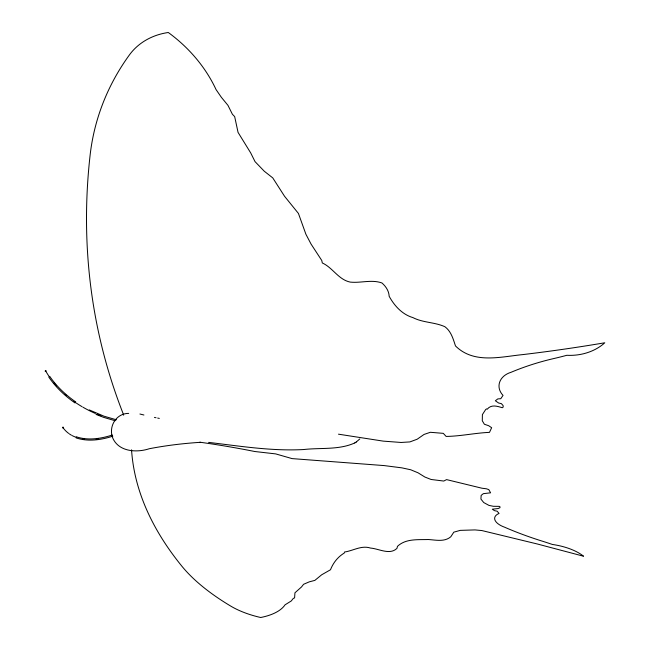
<?xml version="1.0" encoding="UTF-8"?>
<svg xmlns="http://www.w3.org/2000/svg" width="650" height="650" viewBox="0 0 650 650"><rect width="100%" height="100%" fill="white"/><g stroke="black" fill="none" stroke-linecap="round" stroke-linejoin="round"><path stroke-width="0.97" d="M63.416 427.846C63.562 425.961 61.279 428.155 63.212 428.033M359.824 438.929L356.184 442.073M208.593 442.382C240.134 446.119 271.724 451.271 303.648 449.54C320.523 447.59 339.007 450.157 354.819 442.918M354.754 442.959L356.241 442.041M112.214 435.053C100.815 438.75 87.888 440.724 76.278 436.792M112.808 436.166C101.075 439.977 88.067 441.894 76.131 437.905M128.692 413.384C115.578 413.376 107.997 427.473 113.035 438.669C119.332 451.913 136.914 452.814 149.232 448.744C166.132 445.469 183.268 443.414 200.444 442.317M338.479 434.176L383.224 441.122L401.074 442.463L409.882 441.919L417.202 439.205L424.052 434.436L430.365 432.291L443.3 433.355L446.128 436.426C460.671 436.231 475.126 432.965 489.483 432.372L491.652 427.708L488.621 425.693L484.372 424.247L482.292 420.777L482.398 414.602L485.672 409.549L486.671 408.834L487.199 409.224C491.262 404.17 497.177 406.177 502.279 407.729L503.23 407.006L503.059 405.502L501.329 403.609L498.656 403.033L495.357 400.757L497.811 398.905L500.768 398.702L503.035 395.395A19.719 15.251 3.8 0 1 511.062 372.287A218.051 155.789 1.4 0 1 553.938 358.516A341.575 309.01 3.7 0 0 566.841 355.29A46.434 37.026 0.3 0 0 604.801 342.777C577.655 347.376 550.387 351.317 523.047 354.567C500.37 356.809 473.874 364.179 455.488 345.938C453.123 338.886 451.23 331.476 444.917 326.731C434.761 322.091 423.061 322.814 412.969 317.623C402.22 314.446 394.436 305.874 389.171 296.311C388.936 290.973 385.856 286.382 381.94 282.961C371.54 279.281 360.839 283.246 350.212 282.092C338.479 279.687 332.719 267.654 322.311 262.957L321.774 260.488L311.074 244.099L305.906 234.26L298.431 213.444L284.554 196.276L272.748 177.881L264.298 171.251L255.028 161.623L250.713 152.945L238.046 132.373L234.666 116.594L232.416 114.294L227.971 105.373L221.39 97.346L216.044 89.57A133.055 109.558 31.2 0 0 168.293 32.5A69.769 59.808 28.9 0 0 129.366 54.99A287.852 244.075 12 0 0 90.098 155.293A926.583 698.856 -15.7 0 0 123.053 413.441A6.256 4.574 20.3 0 0 123.654 415.179M157.69 418.072L159.315 418.405M154.432 417.398L156.057 417.747M139.912 414.017L143.926 415.009M116.423 419.794L103.951 416.179L89.278 409.931M115.115 420.729L103.545 417.332L96.029 414.416M75.749 401.96C65.674 394.989 56.631 386.441 49.684 376.317M75.108 402.992C64.951 395.972 55.843 387.351 48.839 377.146M100.921 415.724A90.813 65.593 18.9 0 1 97.191 414.237M95.347 413.457A90.813 65.593 18.9 0 1 82.899 407.176M82.046 406.681A90.813 65.593 18.9 0 1 76.237 403.024M75.433 402.472A90.813 65.593 18.9 0 1 73.84 401.367M66.267 395.493A90.813 65.593 18.9 0 1 64.846 394.249M56.331 385.799A90.813 65.593 18.9 0 1 53.991 383.061M49.262 376.732A90.813 65.593 18.9 0 1 45.695 370.939M98.101 439.002A89.529 47.669 -42.4 0 1 96.2 439.229M84.476 439.229A89.529 47.669 -42.4 0 1 82.526 438.953M76.204 437.352A89.529 47.669 -42.4 0 1 72.191 435.598M71.435 435.191A89.529 47.669 -42.4 0 1 69.298 433.851M68.624 433.371A89.529 47.669 -42.4 0 1 63.408 428.22M199.843 442.211A367.494 140.985 13.4 0 1 254.751 451.506L275.697 453.903L292.094 458.608L384.183 465.587L401.903 467.862L410.686 469.763L418.039 472.802L424.881 477.035L431.104 479.481L443.779 481.049L446.582 479.611L481.983 488.223L486.411 488.792L488.808 489.613L490.587 492.822L483.348 493.667L481.154 495.398L480.919 499.07L483.746 502.564L488.938 505.383L493.309 506.293L499.281 506.358L500.126 506.935L499.85 507.764L498.087 508.552L492.294 509.194L494.455 510.64L497.201 511.233L499.062 513.451A18.322 8.369 8.9 0 0 504.611 527.207A240.736 120.104 5.8 0 0 541.466 540.898A238.046 94.445 10.3 0 1 552.419 544.464A39.764 17.314 8.4 0 1 583.562 556.221L537.233 543.969L481.878 530.562L474.988 529.913L460.257 530.367L453.822 532.163L450.808 536.762C444.503 542.197 435.801 539.963 428.309 539.524C417.828 539.858 405.722 538.492 397.451 546.358L396.979 548.348C389.813 555.344 379.064 548.738 370.516 548.064C361.424 545.066 353.169 550.818 344.467 552.021L344.273 553.036C337.756 556.977 333.198 562.827 330.493 569.758L321.677 574.787L314.852 580.393L309.303 581.839L303.599 584.285L301.519 586.95L294.946 592.8L294.588 597.903L293.28 598.423L291.306 600.941L285.058 604.825A94.177 37.091 14.3 0 1 260.715 617.5A48.279 18.891 13.2 0 1 230.823 606.149A226.371 95.42 11.3 0 1 181.748 566.044A809.307 358.613 2.5 0 1 131.552 449.824M45.216 371.069C46.061 372.206 46.467 369.322 45.216 371.069"/></g></svg>
